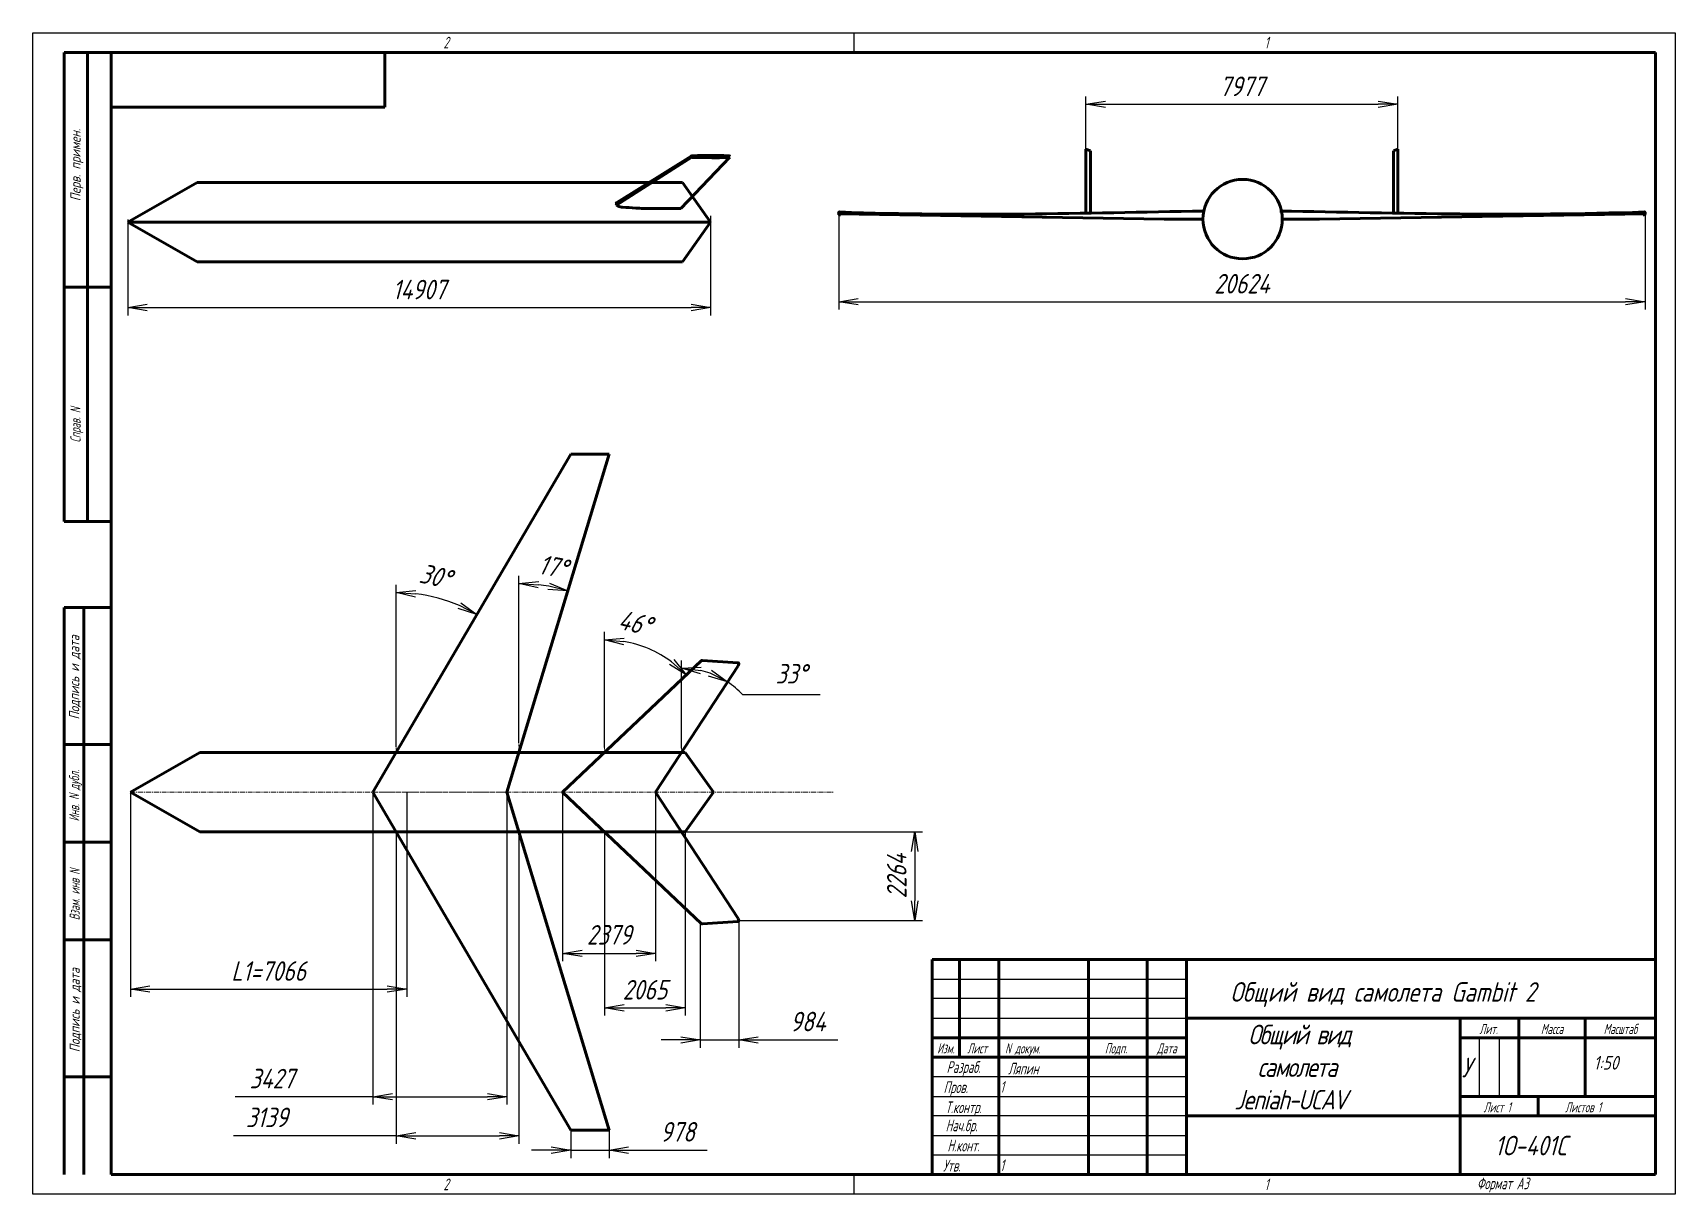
# Model space of a CAD drawing. Header units: millimetres. Extents: x -985956116104 to 1932156, y -552630487266 to 633586.
# Drawn here: x 6820.5 to 7240.5, y 34388.7 to 34685.7 of the extents above; entities that cross this region are included whole.
import ezdxf
from ezdxf.enums import TextEntityAlignment as Align

# ---------------------------------------------------------------- set-up
doc = ezdxf.new("R2010")
doc.units = ezdxf.units.MM
doc.linetypes.add('CENTER', pattern=[2, 1.25, -0.25, 0.25, -0.25])
doc.linetypes.add('DASHED', pattern=[0.75, 0.5, -0.25])
for name, color, linetype, lineweight in [('_basic (Основной)', 4, 'Continuous', 60), ('_contour (Тонкий)', 7, 'Continuous', 30), ('_remote (Тонкий)', 9, 'Continuous', 30), ('_text (Надписи)', 2, 'Continuous', 30), ('_НЕВИДИМЫЙ', 1, 'DASHED', 20), ('_ОСИ', 6, 'CENTER', 20)]:
    doc.layers.add(name, color=color, linetype=linetype, lineweight=lineweight)
doc.styles.add('ESKD', font='eskd.shx', dxfattribs={"oblique": 15, "height": 5})
doc.dimstyles.new('ESKD', dxfattribs={"dimtxt": 5, "dimasz": 5, "dimexe": 2, "dimexo": 0, "dimgap": 2, "dimtad": 1, "dimtoh": 1, "dimzin": 12, "dimdsep": 46, "dimtxsty": 'ESKD', "dimblk1": 'OPEN', "dimblk2": 'OPEN', "dimsah": 1, "dimcen": 5, "dimclrd": 256, "dimclre": 256, "dimclrt": 2, "dimadec": 0, "dimazin": 0, "dimtfac": 1, "dimtmove": 0, "dimatfit": 3, "dimldrblk": 'OPEN', "dimfxl": 1, "dimtolj": 1, "dimtzin": 12, "dimlwd": -1, "dimlwe": -1, "dimarcsym": 0})

# ---------------------------------------------------------------- blocks, each defined once
blk = doc.blocks.new('_OPEN')
at = {"color": 0, "linetype": 'ByBlock'}
for p, q in [((-1, 0.167), (0, 0)), ((0, 0), (-1, -0.167)), ((0, 0), (-1, 0))]:
    blk.add_line(p, q, dxfattribs=at)
blk = doc.blocks.new('*D346')
at = {"layer": '_contour (Тонкий)', "transparency": 16777216}
for p, q in [((6844.73, 34637.89), (6844.73, 34613.39)), ((6993.8, 34638.85), (6993.8, 34613.39)), ((6849.73, 34615.39), (6988.8, 34615.39))]:
    blk.add_line(p, q, dxfattribs=at)
at = {"layer": 'Defpoints', "color": 0, "transparency": 16777216}
for p in [(6844.73, 34637.89), (6993.8, 34638.85), (6993.8, 34615.39)]:
    blk.add_point(p, dxfattribs=at)
at = {"layer": '_contour (Тонкий)', "transparency": 16777216, "xscale": 5, "yscale": 5, "zscale": 5, "rotation": 180}
blk.add_blockref('_OPEN', (6844.73, 34615.39), dxfattribs=at)
at = {"layer": '_contour (Тонкий)', "transparency": 16777216, "xscale": 5, "yscale": 5, "zscale": 5}
blk.add_blockref('_OPEN', (6993.8, 34615.39), dxfattribs=at)
at = {"layer": '_contour (Тонкий)', "color": 2, "transparency": 16777216, "insert": (6919.26, 34620), "char_height": 5, "attachment_point": 5, "style": 'ESKD'}
blk.add_mtext('\\A1;14907', dxfattribs=at)
blk = doc.blocks.new('*D437')
at = {"layer": '_contour (Тонкий)', "transparency": 16777216}
for p, q in [((7089.79, 34655.92), (7089.79, 34669.38)), ((7094.79, 34667.38), (7164.56, 34667.38)), ((7169.56, 34655.92), (7169.56, 34669.38))]:
    blk.add_line(p, q, dxfattribs=at)
at = {"layer": 'Defpoints', "color": 0, "transparency": 16777216}
for p in [(7169.56, 34667.38), (7089.79, 34655.92), (7169.56, 34655.92)]:
    blk.add_point(p, dxfattribs=at)
at = {"layer": '_contour (Тонкий)', "transparency": 16777216, "xscale": 5, "yscale": 5, "zscale": 5, "rotation": 180}
blk.add_blockref('_OPEN', (7089.79, 34667.38), dxfattribs=at)
at = {"layer": '_contour (Тонкий)', "transparency": 16777216, "xscale": 5, "yscale": 5, "zscale": 5}
blk.add_blockref('_OPEN', (7169.56, 34667.38), dxfattribs=at)
at = {"layer": '_contour (Тонкий)', "color": 2, "transparency": 16777216, "insert": (7129.68, 34671.98), "char_height": 5, "attachment_point": 5, "style": 'ESKD'}
blk.add_mtext('\\A1;7977', dxfattribs=at)
blk = doc.blocks.new('*D438')
at = {"layer": '_contour (Тонкий)', "transparency": 16777216}
for p, q in [((7026.56, 34639.39), (7026.56, 34614.89)), ((7232.8, 34639.58), (7232.8, 34614.89)), ((7031.56, 34616.89), (7227.8, 34616.89))]:
    blk.add_line(p, q, dxfattribs=at)
at = {"layer": 'Defpoints', "color": 0, "transparency": 16777216}
for p in [(7026.56, 34639.39), (7232.8, 34639.58), (7232.8, 34616.89)]:
    blk.add_point(p, dxfattribs=at)
at = {"layer": '_contour (Тонкий)', "transparency": 16777216, "xscale": 5, "yscale": 5, "zscale": 5, "rotation": 180}
blk.add_blockref('_OPEN', (7026.56, 34616.89), dxfattribs=at)
at = {"layer": '_contour (Тонкий)', "transparency": 16777216, "xscale": 5, "yscale": 5, "zscale": 5}
blk.add_blockref('_OPEN', (7232.8, 34616.89), dxfattribs=at)
at = {"layer": '_contour (Тонкий)', "color": 2, "transparency": 16777216, "insert": (7129.68, 34621.49), "char_height": 5, "attachment_point": 5, "style": 'ESKD'}
blk.add_mtext('\\A1;20624', dxfattribs=at)
blk = doc.blocks.new('*D439')
at = {"layer": '_contour (Тонкий)', "transparency": 16777216}
for p, q in [((6986.36, 34481.32), (7048, 34481.32)), ((7046, 34476.32), (7046, 34463.68)), ((7001, 34458.68), (7048, 34458.68))]:
    blk.add_line(p, q, dxfattribs=at)
at = {"layer": 'Defpoints', "color": 0, "transparency": 16777216}
for p in [(6986.36, 34481.32), (7001, 34458.68), (7046, 34458.68)]:
    blk.add_point(p, dxfattribs=at)
at = {"layer": '_contour (Тонкий)', "transparency": 16777216, "xscale": 5, "yscale": 5, "zscale": 5}
for p, rotation in [((7046, 34481.32), 90), ((7046, 34458.68), 270)]:
    blk.add_blockref('_OPEN', p, dxfattribs=dict(at, rotation=rotation))
at = {"layer": '_contour (Тонкий)', "color": 2, "transparency": 16777216, "insert": (7041.4, 34470), "char_height": 5, "attachment_point": 5, "rotation": 90, "style": 'ESKD'}
blk.add_mtext('\\A1;2264', dxfattribs=at)
blk = doc.blocks.new('*D440')
at = {"layer": '_contour (Тонкий)', "transparency": 16777216}
for p, q in [((6907.44, 34491.45), (6907.44, 34411.58)), ((6941.71, 34491.5), (6941.71, 34411.58)), ((6907.44, 34413.58), (6872.21, 34413.58)), ((6912.44, 34413.58), (6936.71, 34413.58))]:
    blk.add_line(p, q, dxfattribs=at)
at = {"layer": 'Defpoints', "color": 0, "transparency": 16777216}
for p in [(6907.44, 34491.45), (6941.71, 34491.5), (6941.71, 34413.58)]:
    blk.add_point(p, dxfattribs=at)
at = {"layer": '_contour (Тонкий)', "transparency": 16777216, "xscale": 5, "yscale": 5, "zscale": 5, "rotation": 180}
blk.add_blockref('_OPEN', (6907.44, 34413.58), dxfattribs=at)
at = {"layer": '_contour (Тонкий)', "transparency": 16777216, "xscale": 5, "yscale": 5, "zscale": 5}
blk.add_blockref('_OPEN', (6941.71, 34413.58), dxfattribs=at)
at = {"layer": '_contour (Тонкий)', "color": 2, "transparency": 16777216, "insert": (6881.63, 34418.21), "char_height": 5, "attachment_point": 5, "style": 'ESKD'}
blk.add_mtext('\\A1;3427', dxfattribs=at)
blk = doc.blocks.new('*D441')
at = {"layer": '_contour (Тонкий)', "transparency": 16777216}
for p, q in [((6913.4, 34481.32), (6913.4, 34401.56)), ((6944.79, 34481.32), (6944.79, 34401.56)), ((6913.4, 34403.56), (6871.76, 34403.56)), ((6918.4, 34403.56), (6939.79, 34403.56))]:
    blk.add_line(p, q, dxfattribs=at)
at = {"layer": 'Defpoints', "color": 0, "transparency": 16777216}
for p in [(6913.4, 34481.32), (6944.79, 34481.32), (6944.79, 34403.56)]:
    blk.add_point(p, dxfattribs=at)
at = {"layer": '_contour (Тонкий)', "transparency": 16777216, "xscale": 5, "yscale": 5, "zscale": 5, "rotation": 180}
blk.add_blockref('_OPEN', (6913.4, 34403.56), dxfattribs=at)
at = {"layer": '_contour (Тонкий)', "transparency": 16777216, "xscale": 5, "yscale": 5, "zscale": 5}
blk.add_blockref('_OPEN', (6944.79, 34403.56), dxfattribs=at)
at = {"layer": '_contour (Тонкий)', "color": 2, "transparency": 16777216, "insert": (6880.31, 34408.29), "char_height": 5, "attachment_point": 5, "style": 'ESKD'}
blk.add_mtext('\\A1;3139', dxfattribs=at)
blk = doc.blocks.new('*D442')
at = {"layer": '_contour (Тонкий)', "transparency": 16777216}
for p, q in [((6955.95, 34491.5), (6955.95, 34448.23)), ((6979.74, 34491.5), (6979.74, 34448.23)), ((6960.95, 34450.23), (6974.74, 34450.23))]:
    blk.add_line(p, q, dxfattribs=at)
at = {"layer": 'Defpoints', "color": 0, "transparency": 16777216}
for p in [(6955.95, 34491.5), (6979.74, 34491.5), (6979.74, 34450.23)]:
    blk.add_point(p, dxfattribs=at)
at = {"layer": '_contour (Тонкий)', "transparency": 16777216, "xscale": 5, "yscale": 5, "zscale": 5, "rotation": 180}
blk.add_blockref('_OPEN', (6955.95, 34450.23), dxfattribs=at)
at = {"layer": '_contour (Тонкий)', "transparency": 16777216, "xscale": 5, "yscale": 5, "zscale": 5}
blk.add_blockref('_OPEN', (6979.74, 34450.23), dxfattribs=at)
at = {"layer": '_contour (Тонкий)', "color": 2, "transparency": 16777216, "insert": (6967.85, 34454.97), "char_height": 5, "attachment_point": 5, "style": 'ESKD'}
blk.add_mtext('\\A1;2379', dxfattribs=at)
blk = doc.blocks.new('*D443')
at = {"layer": '_contour (Тонкий)', "transparency": 16777216}
for p, q in [((6966.67, 34481.32), (6966.67, 34434.32)), ((6987.33, 34481.32), (6987.33, 34434.32)), ((6971.67, 34436.32), (6982.33, 34436.32))]:
    blk.add_line(p, q, dxfattribs=at)
at = {"layer": 'Defpoints', "color": 0, "transparency": 16777216}
for p in [(6966.67, 34481.32), (6987.33, 34481.32), (6987.33, 34436.32)]:
    blk.add_point(p, dxfattribs=at)
at = {"layer": '_contour (Тонкий)', "transparency": 16777216, "xscale": 5, "yscale": 5, "zscale": 5, "rotation": 180}
blk.add_blockref('_OPEN', (6966.67, 34436.32), dxfattribs=at)
at = {"layer": '_contour (Тонкий)', "transparency": 16777216, "xscale": 5, "yscale": 5, "zscale": 5}
blk.add_blockref('_OPEN', (6987.33, 34436.32), dxfattribs=at)
at = {"layer": '_contour (Тонкий)', "color": 2, "transparency": 16777216, "insert": (6977, 34440.93), "char_height": 5, "attachment_point": 5, "style": 'ESKD'}
blk.add_mtext('\\A1;2065', dxfattribs=at)
blk = doc.blocks.new('*D444')
at = {"layer": '_contour (Тонкий)', "transparency": 16777216}
for p, q in [((6991.16, 34458.08), (6991.16, 34426.08)), ((7001, 34458.68), (7001, 34426.08)), ((6986.16, 34428.08), (6981.16, 34428.08)), ((6991.16, 34428.08), (7001, 34428.08)), ((7006, 34428.08), (7026.34, 34428.08))]:
    blk.add_line(p, q, dxfattribs=at)
at = {"layer": 'Defpoints', "color": 0, "transparency": 16777216}
for p in [(6991.16, 34458.08), (7001, 34458.68), (7001, 34428.08)]:
    blk.add_point(p, dxfattribs=at)
at = {"layer": '_contour (Тонкий)', "transparency": 16777216, "xscale": 5, "yscale": 5, "zscale": 5}
blk.add_blockref('_OPEN', (6991.16, 34428.08), dxfattribs=at)
at = {"layer": '_contour (Тонкий)', "transparency": 16777216, "xscale": 5, "yscale": 5, "zscale": 5, "rotation": 180}
blk.add_blockref('_OPEN', (7001, 34428.08), dxfattribs=at)
at = {"layer": '_contour (Тонкий)', "color": 2, "transparency": 16777216, "insert": (7018.67, 34432.79), "char_height": 5, "attachment_point": 5, "style": 'ESKD'}
blk.add_mtext('\\A1;984', dxfattribs=at)
blk = doc.blocks.new('*D445')
at = {"layer": '_contour (Тонкий)', "transparency": 16777216}
for p, q in [((6958.03, 34405), (6958.03, 34397.89)), ((6967.82, 34405), (6967.82, 34397.89)), ((6953.03, 34399.89), (6948.03, 34399.89)), ((6958.03, 34399.89), (6967.82, 34399.89)), ((6972.82, 34399.89), (6992.91, 34399.89))]:
    blk.add_line(p, q, dxfattribs=at)
at = {"layer": 'Defpoints', "color": 0, "transparency": 16777216}
for p in [(6958.03, 34405), (6967.82, 34405), (6967.82, 34399.89)]:
    blk.add_point(p, dxfattribs=at)
at = {"layer": '_contour (Тонкий)', "transparency": 16777216, "xscale": 5, "yscale": 5, "zscale": 5}
blk.add_blockref('_OPEN', (6958.03, 34399.89), dxfattribs=at)
at = {"layer": '_contour (Тонкий)', "transparency": 16777216, "xscale": 5, "yscale": 5, "zscale": 5, "rotation": 180}
blk.add_blockref('_OPEN', (6967.82, 34399.89), dxfattribs=at)
at = {"layer": '_contour (Тонкий)', "color": 2, "transparency": 16777216, "insert": (6985.36, 34404.59), "char_height": 5, "attachment_point": 5, "style": 'ESKD'}
blk.add_mtext('\\A1;978', dxfattribs=at)
blk = doc.blocks.new('*D446')
at = {"layer": '_contour (Тонкий)', "transparency": 16777216}
for p, q in [((6845.43, 34491.47), (6845.43, 34439.11)), ((6916.09, 34491.48), (6916.09, 34439.11)), ((6850.43, 34441.11), (6911.09, 34441.11))]:
    blk.add_line(p, q, dxfattribs=at)
at = {"layer": 'Defpoints', "color": 0, "transparency": 16777216}
for p in [(6845.43, 34491.47), (6916.09, 34491.48), (6916.09, 34441.11)]:
    blk.add_point(p, dxfattribs=at)
at = {"layer": '_contour (Тонкий)', "transparency": 16777216, "xscale": 5, "yscale": 5, "zscale": 5, "rotation": 180}
blk.add_blockref('_OPEN', (6845.43, 34441.11), dxfattribs=at)
at = {"layer": '_contour (Тонкий)', "transparency": 16777216, "xscale": 5, "yscale": 5, "zscale": 5}
blk.add_blockref('_OPEN', (6916.09, 34441.11), dxfattribs=at)
at = {"layer": '_contour (Тонкий)', "color": 2, "transparency": 16777216, "insert": (6880.76, 34445.71), "char_height": 5, "attachment_point": 5, "style": 'ESKD'}
blk.add_mtext('\\A1;L1=7066', dxfattribs=at)
blk = doc.blocks.new('*D447')
at = {"layer": '_contour (Тонкий)', "transparency": 16777216}
for p, q in [((6913.4, 34503.05), (6913.4, 34544.5)), ((6914.12, 34502.86), (6935.06, 34538.63))]:
    blk.add_line(p, q, dxfattribs=at)
blk.add_arc((6913.4, 34501.62), 40.88, 66.674, 82.9884, dxfattribs=at)
at = {"layer": '_contour (Тонкий)', "transparency": 16777216, "xscale": 5, "yscale": 5, "zscale": 5}
for p, rotation in [((6913.4, 34542.5), 176.4941962067867), ((6934.05, 34536.9), 333.1681682118942)]:
    blk.add_blockref('_OPEN', p, dxfattribs=dict(at, rotation=rotation))
at = {"layer": '_contour (Тонкий)', "color": 2, "transparency": 16777216, "insert": (6923.43, 34546.7), "char_height": 5, "attachment_point": 5, "rotation": 347.4508, "style": 'ESKD'}
blk.add_mtext('\\A1;30%%d', dxfattribs=at)
blk = doc.blocks.new('*D448')
at = {"layer": '_contour (Тонкий)', "transparency": 16777216}
for p, q in [((6944.79, 34504.04), (6944.79, 34546.8)), ((6945.49, 34503.94), (6957.85, 34544.87))]:
    blk.add_line(p, q, dxfattribs=at)
blk.add_arc((6944.79, 34501.62), 43.18, 79.8363, 83.3612, dxfattribs=at)
at = {"layer": '_contour (Тонкий)', "transparency": 16777216, "xscale": 5, "yscale": 5, "zscale": 5}
for p, rotation in [((6944.79, 34544.8), 176.6806001096321), ((6957.27, 34542.95), 346.5169110560145)]:
    blk.add_blockref('_OPEN', p, dxfattribs=dict(at, rotation=rotation))
at = {"layer": '_contour (Тонкий)', "color": 2, "transparency": 16777216, "insert": (6953.55, 34549.16), "char_height": 5, "attachment_point": 5, "rotation": 349.5595, "style": 'ESKD'}
blk.add_mtext('\\A1;17%%d', dxfattribs=at)
blk = doc.blocks.new('*D449')
at = {"layer": '_contour (Тонкий)', "transparency": 16777216}
for p, q in [((6966.67, 34502.88), (6966.67, 34532.44)), ((6967.59, 34502.49), (6989.03, 34522.83))]:
    blk.add_line(p, q, dxfattribs=at)
blk.add_arc((6966.67, 34501.62), 28.82, 53.4552, 80.0466, dxfattribs=at)
at = {"layer": '_contour (Тонкий)', "transparency": 16777216, "xscale": 5, "yscale": 5, "zscale": 5}
for p, rotation in [((6966.67, 34530.44), 175.0233008289298), ((6987.58, 34521.46), 318.4784751948616)]:
    blk.add_blockref('_OPEN', p, dxfattribs=dict(at, rotation=rotation))
at = {"layer": '_contour (Тонкий)', "color": 2, "transparency": 16777216, "insert": (6974.48, 34534.8), "char_height": 5, "attachment_point": 5, "rotation": 346.7682, "style": 'ESKD'}
blk.add_mtext('\\A1;46%%d', dxfattribs=at)
blk = doc.blocks.new('*D450')
at = {"layer": '_contour (Тонкий)', "transparency": 16777216}
for p, q in [((6986.36, 34502.7), (6986.36, 34525.16)), ((6986.95, 34502.52), (6999.24, 34521.32)), ((7001.98, 34516.44), (7021.85, 34516.44))]:
    blk.add_line(p, q, dxfattribs=at)
for start, end in [(70.1605, 76.6679), (43.4963, 56.8284)]:
    blk.add_arc((6986.36, 34501.62), 21.54, start, end, dxfattribs=at)
at = {"layer": '_contour (Тонкий)', "transparency": 16777216, "xscale": 5, "yscale": 5, "zscale": 5}
for p, rotation in [((6986.36, 34523.16), 173.333961565516), ((6998.14, 34519.65), 333.4944369618422)]:
    blk.add_blockref('_OPEN', p, dxfattribs=dict(at, rotation=rotation))
at = {"layer": '_contour (Тонкий)', "color": 2, "transparency": 16777216, "insert": (7014.41, 34521.74), "char_height": 5, "attachment_point": 5, "style": 'ESKD'}
blk.add_mtext('\\A1;33%%d', dxfattribs=at)

msp = doc.modelspace()

# ---------------------------------------------------------------- linework, layer by layer
at = {"layer": '_basic (Основной)', "transparency": 33554687}
for p, q in [((6828.472, 34680.652), (6840.472, 34680.652)), ((6828.472, 34560.652), (6828.472, 34680.652)), ((6834.472, 34680.652), (6834.472, 34560.652)), ((6840.472, 34393.652), (6840.472, 34680.652)), ((6840.472, 34680.652), (7235.472, 34680.652)), ((6910.472, 34666.652), (6910.472, 34680.652)), ((7235.472, 34680.652), (7235.472, 34393.652)), ((6840.472, 34666.652), (6910.472, 34666.652)), ((7089.788, 34655.916), (7090.925, 34655.519)), ((7169.563, 34655.916), (7168.425, 34655.519)), ((7169.563, 34655.916), (7168.425, 34655.519)), ((6988.993, 34653.832), (6969.751, 34641.604)), ((6988.858, 34654.143), (6969.781, 34642.28)), ((6986.218, 34640.69), (6998.739, 34653.892)), ((6844.727, 34637.232), (6862.453, 34647.38)), ((6862.453, 34647.38), (6986.624, 34647.38)), ((6986.624, 34647.38), (6993.8, 34637.232)), ((7109.797, 34638.022), (7026.565, 34639.389)), ((7119.558, 34638.019), (7109.797, 34638.022)), ((7139.793, 34638.019), (7149.553, 34638.022)), ((7149.553, 34638.022), (7232.786, 34639.389)), ((6993.8, 34637.232), (6844.727, 34637.232)), ((6844.727, 34637.232), (6862.453, 34627.084)), ((6918.327, 34637.232), (6993.8, 34637.232)), ((6986.624, 34627.084), (6993.8, 34637.232)), ((6862.453, 34627.084), (6986.624, 34627.084)), ((6828.472, 34620.652), (6840.472, 34620.652)), ((6907.443, 34491.447), (6958.034, 34577.893)), ((6967.818, 34577.893), (6941.715, 34491.447)), ((6958.034, 34577.893), (6967.818, 34577.893)), ((6828.472, 34560.652), (6840.472, 34560.652)), ((6840.472, 34538.652), (6828.472, 34538.652)), ((6828.472, 34393.652), (6828.472, 34538.652)), ((6833.472, 34538.652), (6833.472, 34393.652)), ((6955.955, 34491.447), (6991.361, 34525.048)), ((6991.745, 34525.148), (7000.736, 34524.576)), ((7000.863, 34523.808), (6979.726, 34491.472)), ((6828.472, 34503.652), (6840.472, 34503.652)), ((6845.429, 34491.472), (6863.155, 34501.62)), ((6863.155, 34501.62), (6987.326, 34501.62)), ((6987.326, 34501.62), (6994.503, 34491.472)), ((6845.429, 34491.472), (6863.155, 34481.324)), ((6907.443, 34491.496), (6958.034, 34405.05)), ((6967.818, 34405.05), (6941.715, 34491.496)), ((6955.955, 34491.496), (6991.361, 34457.895)), ((7000.863, 34459.135), (6979.726, 34491.472)), ((6987.326, 34481.324), (6994.503, 34491.472)), ((6840.472, 34478.652), (6828.472, 34478.652)), ((6863.155, 34481.324), (6987.326, 34481.324)), ((6991.745, 34457.796), (7000.736, 34458.368)), ((6828.472, 34453.652), (6840.472, 34453.652)), ((7115.472, 34393.652), (7115.472, 34448.652)), ((6840.472, 34418.652), (6828.472, 34418.652)), ((6958.034, 34405.05), (6967.818, 34405.05)), ((6958.034, 34405.001), (6967.818, 34405.001)), ((7235.472, 34393.652), (6840.472, 34393.652))]:
    msp.add_line(p, q, dxfattribs=at)
at = {"layer": '_basic (Основной)', "linetype": 'Continuous', "transparency": 33554687}
for p, q in [((7050.472, 34448.652), (7235.472, 34448.652)), ((7050.472, 34393.652), (7050.472, 34448.652)), ((7057.472, 34423.652), (7057.472, 34448.652)), ((7067.472, 34448.652), (7067.472, 34393.652)), ((7090.472, 34393.652), (7090.472, 34448.652)), ((7105.472, 34448.652), (7105.472, 34393.652)), ((7235.472, 34433.652), (7115.472, 34433.652)), ((7185.472, 34433.652), (7185.472, 34393.652)), ((7200.472, 34433.652), (7200.472, 34413.652)), ((7217.472, 34413.652), (7217.472, 34433.652)), ((7115.472, 34428.652), (7050.472, 34428.652)), ((7185.472, 34428.652), (7235.472, 34428.652)), ((7050.472, 34423.652), (7115.472, 34423.652)), ((7235.472, 34413.652), (7185.472, 34413.652)), ((7205.472, 34408.652), (7205.472, 34413.652)), ((7115.472, 34408.652), (7235.472, 34408.652))]:
    msp.add_line(p, q, dxfattribs=at)
at = {"layer": '_basic (Основной)', "transparency": 33554687}
for points in [[(7089.788, 34655.916), (7089.788, 34639.561), (7090.925, 34639.561), (7090.925, 34655.519)], [(7169.563, 34655.916), (7169.563, 34639.561), (7168.425, 34639.561), (7168.425, 34655.519)]]:
    msp.add_lwpolyline(points, dxfattribs=at)
msp.add_circle((7129.855, 34638.015), 10.148, dxfattribs=at)
for points, start_tangent, end_tangent in [([(6998.739, 34654.079), (6998.662, 34654.158), (6998.534, 34654.215), (6998.293, 34654.237), (6989.33, 34654.215), (6989.137, 34654.204), (6988.864, 34654.147), (6988.762, 34654), (6988.796, 34653.92), (6988.955, 34653.841), (6989.41, 34653.784), (6990.375, 34653.75), (6992.135, 34653.75), (6997.371, 34653.761), (6998.37, 34653.795), (6998.45, 34653.795), (6998.609, 34653.83), (6998.739, 34653.892)], (-0.0086964, 0.0103172), (0.0117808, 0.0062988)), ([(6969.781, 34642.28), (6969.683, 34642.002), (6969.751, 34641.604)], (-0.0057907, -0.0124732), (0.0041555, -0.0133033)), ([(6986.218, 34640.69), (6982.716, 34640.733), (6978.678, 34640.733), (6974.658, 34640.825), (6971.266, 34641.083), (6970.141, 34641.322), (6969.751, 34641.604)], (-0.0133368, 0.0002119), (-0.0104596, 0.0085636)), ([(7027.042, 34639.08), (7026.887, 34639.091), (7026.691, 34639.156), (7026.588, 34639.275), (7026.559, 34639.48), (7026.568, 34639.759), (7026.637, 34639.833), (7026.764, 34639.849), (7119.935, 34640.08)], (-0.9991169, 0.0420167), (0.9998543, 0.0170683)), ([(7232.308, 34639.08), (7232.463, 34639.091), (7232.66, 34639.156), (7232.762, 34639.275), (7232.791, 34639.48), (7232.783, 34639.759), (7232.713, 34639.833), (7232.586, 34639.849), (7139.415, 34640.08)], (0.9991169, 0.0420167), (-0.9998543, 0.0170683)), ([(6991.361, 34525.048), (6991.462, 34525.13), (6991.745, 34525.148)], (0.0098849, 0.0096001), (0.0143216, -0.0017855)), ([(7000.736, 34524.576), (7000.921, 34524.508), (7001.002, 34524.282), (7000.863, 34523.808)], (0.014086, -0.0027341), (-0.0058819, -0.0121136)), ([(6991.361, 34457.895), (6991.462, 34457.813), (6991.745, 34457.796)], (0.0098849, -0.0096001), (0.0143216, 0.0017855)), ([(7000.736, 34458.368), (7000.921, 34458.436), (7001.002, 34458.661), (7000.863, 34459.135)], (0.014086, 0.0027341), (-0.0058819, 0.0121136))]:
    msp.add_spline(points, degree=3, dxfattribs=dict(at, start_tangent=start_tangent, end_tangent=end_tangent))
at = {"layer": '_contour (Тонкий)', "transparency": 33554687}
for p, q in [((6820.472, 34388.652), (6820.472, 34685.652)), ((6820.472, 34685.652), (7240.472, 34685.652)), ((7030.472, 34680.652), (7030.472, 34685.652)), ((7240.472, 34685.652), (7240.472, 34388.652)), ((7030.472, 34388.652), (7030.472, 34393.652)), ((7240.472, 34388.652), (6820.472, 34388.652))]:
    msp.add_line(p, q, dxfattribs=at)
at = {"layer": '_remote (Тонкий)', "linetype": 'Continuous', "transparency": 33554687}
for p, q in [((7050.472, 34443.652), (7115.472, 34443.652)), ((7115.472, 34438.652), (7050.472, 34438.652)), ((7050.472, 34433.652), (7115.472, 34433.652)), ((7115.472, 34418.652), (7050.472, 34418.652)), ((7050.472, 34413.652), (7115.472, 34413.652)), ((7115.472, 34408.652), (7050.472, 34408.652)), ((7050.472, 34403.652), (7115.472, 34403.652)), ((7115.472, 34398.652), (7050.472, 34398.652))]:
    msp.add_line(p, q, dxfattribs=at)
at = {"layer": '_remote (Тонкий)', "transparency": 33554687}
for p, q in [((7190.472, 34413.652), (7190.472, 34428.652)), ((7195.472, 34428.652), (7195.472, 34413.652))]:
    msp.add_line(p, q, dxfattribs=at)
at = {"layer": '_НЕВИДИМЫЙ', "transparency": 33554687}
for p, q in [((6913.396, 34501.62), (6913.396, 34526.112)), ((6944.786, 34501.62), (6944.786, 34526.441)), ((6966.674, 34501.62), (6966.674, 34521.356)), ((6986.359, 34501.62), (6986.359, 34512.284)), ((6907.457, 34491.472), (6941.715, 34491.496)), ((6907.457, 34491.472), (6916.089, 34491.484)), ((6941.715, 34491.496), (6924.586, 34491.472))]:
    msp.add_line(p, q, dxfattribs=at)
at = {"layer": '_ОСИ', "transparency": 33554687}
msp.add_line((6845.429, 34491.472), (7025.212, 34491.472), dxfattribs=at)

# ---------------------------------------------------------------- texts
at = {"layer": '_basic (Основной)', "color": 30, "transparency": 33554687, "style": 'ESKD', "oblique": 15}
msp.add_text('Общий вид самолета Gambit 2', height=5, dxfattribs=at).set_placement((7126.72, 34437.865))
at = {"layer": '_contour (Тонкий)', "color": 2, "transparency": 33554687, "insert": (7115.472, 34431.975), "char_height": 5, "attachment_point": 1, "style": 'ESKD'}
msp.add_mtext_dynamic_manual_height_columns('\\pi15.82436;{\\T0.9;Общий вид\\P\\pi18.22485;самолета \\P\\pi12.27308;Jeniah-UCAV}', width=70.09073, gutter_width=12.5, heights=[25.222], dxfattribs=at)
at = {"layer": '_text (Надписи)', "transparency": 33554687, "style": 'ESKD', "oblique": 15, "width": 0.8}
for s, height, p in [('2', 3, (6925.472, 34681.652)), ('1', 3, (7135.472, 34681.652)), ('N докум.', 2.6, (7069.105, 34424.638)), ('Ляпин', 3, (7069.872, 34419.254)), ('1', 3, (7067.842, 34414.597)), ('1', 3, (7067.842, 34394.529)), ('2', 3, (6925.472, 34389.652)), ('1', 3, (7135.472, 34389.652)), ('Формат А3', 3, (7189.783, 34389.894))]:
    msp.add_text(s, height=height, dxfattribs=at).set_placement(p)
at = {"layer": '_text (Надписи)', "transparency": 33554687, "style": 'ESKD', "oblique": 15}
for s, p in [('Перв. примен.', (6832.676, 34651.846)), ('Подпись и дата', (6832.345, 34520.8)), ('Подпись и дата', (6832.478, 34435.69))]:
    msp.add_text(s, height=2.6, rotation=90, dxfattribs=at).set_placement(p, align=Align.CENTER)
at = {"layer": '_text (Надписи)', "transparency": 33554687, "style": 'ESKD', "oblique": 15, "width": 0.8}
for s, p in [('Справ. N', (6832.673, 34585.342)), ('Инв. N дубл.', (6832.339, 34490.547)), ('Взам. инв N', (6832.464, 34465.229))]:
    msp.add_text(s, height=2.6, rotation=90, dxfattribs=at).set_placement(p, align=Align.CENTER)
for s, height, p in [('Лит.', 2.6, (7192.762, 34429.608)), ('Масса', 2.6, (7208.984, 34429.608)), ('Масштаб', 2.6, (7226.483, 34429.608)), ('Изм.', 2.6, (7053.972, 34424.652)), ('Лист', 2.6, (7061.972, 34424.652)), ('Подп.', 2.6, (7097.472, 34424.652)), ('Дата', 2.6, (7110.472, 34424.652)), ('Разраб.', 3, (7058.472, 34419.652)), ('Пров.', 3, (7056.472, 34414.509)), ('Т.контр.', 3, (7058.472, 34409.366)), ('Лист 1', 2.6, (7194.958, 34409.579)), ('Листов 1', 2.6, (7216.933, 34409.579)), ('Hач.бр.', 3, (7057.972, 34404.723)), ('H.конт.', 3, (7058.472, 34399.58)), ('Утв.', 3, (7055.472, 34394.438))]:
    msp.add_text(s, height=height, dxfattribs=at).set_placement(p, align=Align.CENTER)
at = {"layer": '_text (Надписи)', "transparency": 33554687, "attachment_point": 1, "style": 'ESKD'}
for s, heights, insert, char_height in [('У', [0], (7185.899, 34423.537), 5), ('1:50', [3.5], (7219.628, 34423.994), 3.5)]:
    msp.add_mtext_dynamic_manual_height_columns(s, width=10.69599, gutter_width=25, heights=heights, dxfattribs=dict(at, insert=insert, char_height=char_height))
at = {"layer": '_text (Надписи)', "transparency": 33554687, "insert": (7185.472, 34403.569), "char_height": 5, "width": 50.53786, "attachment_point": 1, "line_spacing_factor": 0.857143, "style": 'ESKD'}
msp.add_mtext('\\pi8.87226;1О-401С', dxfattribs=at)

# ---------------------------------------------------------------- dimensions: what is measured, and where the dimension line sits
at = {"layer": '_contour (Тонкий)', "transparency": 33554687}
for base, p1, p2, text, picture, middle in [((7169.563, 34667.378), (7089.788, 34655.916), (7169.563, 34655.916), '7977', '*D437', (7129.675, 34671.981)), ((6993.8, 34615.394), (6844.727, 34637.894), (6993.8, 34638.85), '14907', '*D346', (6919.264, 34619.998)), ((7232.803, 34616.889), (7026.565, 34639.389), (7232.803, 34639.583), '20624', '*D438', (7129.684, 34621.493)), ((6916.089, 34441.107), (6845.429, 34491.472), (6916.089, 34491.484), 'L1=7066', '*D446', (6880.759, 34445.711)), ((6979.742, 34450.233), (6955.955, 34491.496), (6979.742, 34491.496), '2379', '*D442', (6967.848, 34454.966)), ((6987.326, 34436.324), (6966.674, 34481.324), (6987.326, 34481.324), '2065', '*D443', (6977, 34440.927)), ((7000.999, 34428.082), (6991.164, 34458.082), (7000.999, 34458.682), '984', '*D444', (7018.669, 34432.789)), ((6967.818, 34399.887), (6958.034, 34405.001), (6967.818, 34405.001), '978', '*D445', (6985.363, 34404.594))]:
    dim = msp.add_linear_dim(base=base, p1=p1, p2=p2, text=text, dimstyle='ESKD', dxfattribs=at)
    dim.commit()
    dim.dimension.update_dxf_attribs({"geometry": picture, "text_midpoint": middle})
for base, center, p1, p2, picture, middle in [((6927.53, 34539.982), (6913.396, 34501.62), (6914.119, 34502.856), (6913.396, 34503.052), '*D447', (6922.279, 34541.526)), ((6949, 34544.59), (6944.786, 34501.62), (6944.786, 34504.039), (6945.486, 34503.936), '*D448', (6952.61, 34544.081)), ((6981.5158, 34526.3222), (6966.6738, 34501.6198), (6967.59, 34502.4893), (6966.6738, 34502.8829), '*D449', (6973.2701, 34529.673))]:
    dim = msp.add_angular_dim_3p(base=base, center=center, p1=p1, p2=p2, dimstyle='ESKD', dxfattribs=at)
    dim.commit()
    dim.dimension.update_dxf_attribs({"geometry": picture, "text_midpoint": middle, "dimtype": 165})
dim = msp.add_angular_dim_3p(base=(6990.49, 34522.757), center=(6986.359, 34501.62), p1=(6986.359, 34502.697), p2=(6986.948, 34502.521), dimstyle='ESKD', dxfattribs=at)
dim.commit()
dim.dimension.update_dxf_attribs({"geometry": '*D450', "text_midpoint": (7014.414, 34521.74)})
for base, p1, p2, text, picture, middle in [((6941.715, 34413.577), (6907.443, 34491.447), (6941.715, 34491.496), '3427', '*D440', (6881.627, 34413.577)), ((6944.786, 34403.557), (6913.396, 34481.324), (6944.786, 34481.324), '3139', '*D441', (6880.31, 34403.557))]:
    dim = msp.add_linear_dim(base=base, p1=p1, p2=p2, text=text, dimstyle='ESKD', dxfattribs=at)
    dim.commit()
    dim.dimension.update_dxf_attribs({"geometry": picture, "text_midpoint": middle, "dimtype": 160})
dim = msp.add_linear_dim(base=(7045.999, 34458.682), p1=(6986.359, 34481.324), p2=(7000.999, 34458.682), angle=90, text='2264', dimstyle='ESKD', dxfattribs=at)
dim.commit()
dim.dimension.update_dxf_attribs({"geometry": '*D439', "text_midpoint": (7041.396, 34470.003)})

doc.saveas('drawing.dxf')
